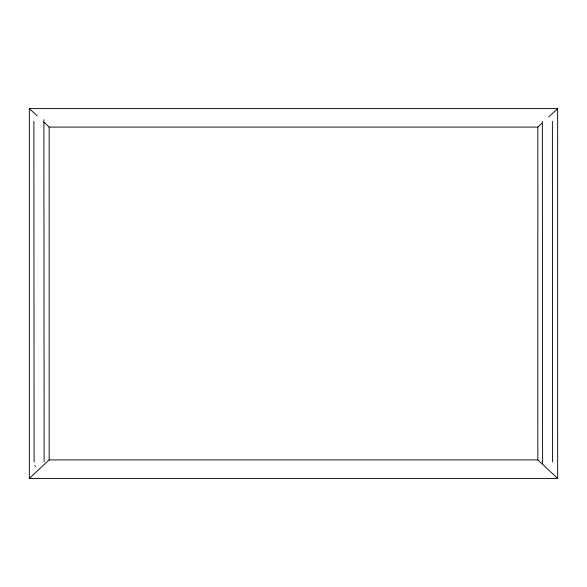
<?xml version="1.0" encoding="UTF-8"?>
<svg xmlns="http://www.w3.org/2000/svg" width="587" height="587" viewBox="0 0 587 587"><rect width="100%" height="100%" fill="white"/><g stroke="black" fill="none" stroke-linecap="round" stroke-linejoin="round"><path stroke-width="0.88" d="M29.35 478.405L49.161 459.914L537.839 459.914L557.65 478.405L557.65 108.595L29.35 108.595L29.35 478.405L557.65 478.405M43.974 122.243L49.161 127.085L537.839 127.085L541.794 123.395M548.786 116.864L557.65 108.595M29.35 108.595L37.164 115.888M34.765 465.711L35.565 466.518M552.382 121.428L552.609 461.984M542.359 121.443L542.586 463.752M43.893 119.667L44.12 461.984M33.87 121.443L34.09 461.984M537.839 127.085L537.839 459.914M49.161 127.085L49.161 459.914"/></g></svg>
